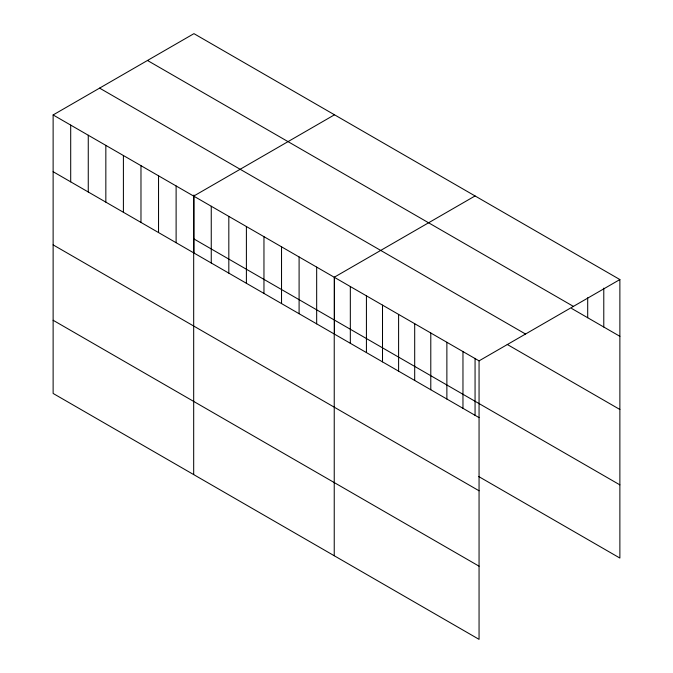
<?xml version="1.0" encoding="UTF-8"?>
<svg xmlns="http://www.w3.org/2000/svg" width="673" height="673" viewBox="0 0 673 673"><rect width="100%" height="100%" fill="white"/><g stroke="black" fill="none" stroke-linecap="round" stroke-linejoin="round"><path stroke-width="1.01" d="M53.125 114.948L479.058 360.863L479.058 639.35L53.125 393.444L53.125 114.948L193.942 33.65L619.875 279.556L619.875 558.052L478.638 476.501M334.498 114.797L193.681 196.104L193.681 474.591M475.062 195.952L334.237 277.251L334.237 555.738M479.058 360.863L619.875 279.556M147.471 60.477L573.404 306.392M571.604 308.444L619.875 336.315M99.596 88.121L525.529 334.027M507.24 344.458L619.875 409.487M193.942 238.965L619.875 484.871M53.125 171.708L479.058 417.613M53.125 244.879L479.058 490.785M53.125 320.264L479.058 566.178M603.782 288.137L603.782 327.019M587.697 297.76L587.697 317.732M475.062 358.339L475.062 415.493M462.965 351.567L462.965 408.326M446.872 342.279L446.872 399.03M430.787 332.992L430.787 389.743M414.694 323.705L414.694 380.455M398.601 314.409L398.601 371.16M382.508 305.121L382.508 361.872M366.423 295.834L366.423 352.585M350.33 286.538L350.33 343.297M334.498 277.183L334.498 334.346M316.672 267.105L316.672 323.856M299.098 256.96L299.098 313.719M281.533 246.823L281.533 303.573M263.959 236.677L263.959 293.428M246.394 226.532L246.394 283.283M228.82 216.386L228.82 273.137M211.255 206.241L211.255 263M193.942 194.985L193.942 253.191M176.116 185.958L176.116 242.709M158.542 175.813L158.542 232.564M140.977 165.667L140.977 222.418M123.403 155.53L123.403 212.281M105.838 145.385L105.838 202.136M88.264 135.239L88.264 191.99M70.699 125.094L70.699 181.845"/></g></svg>
